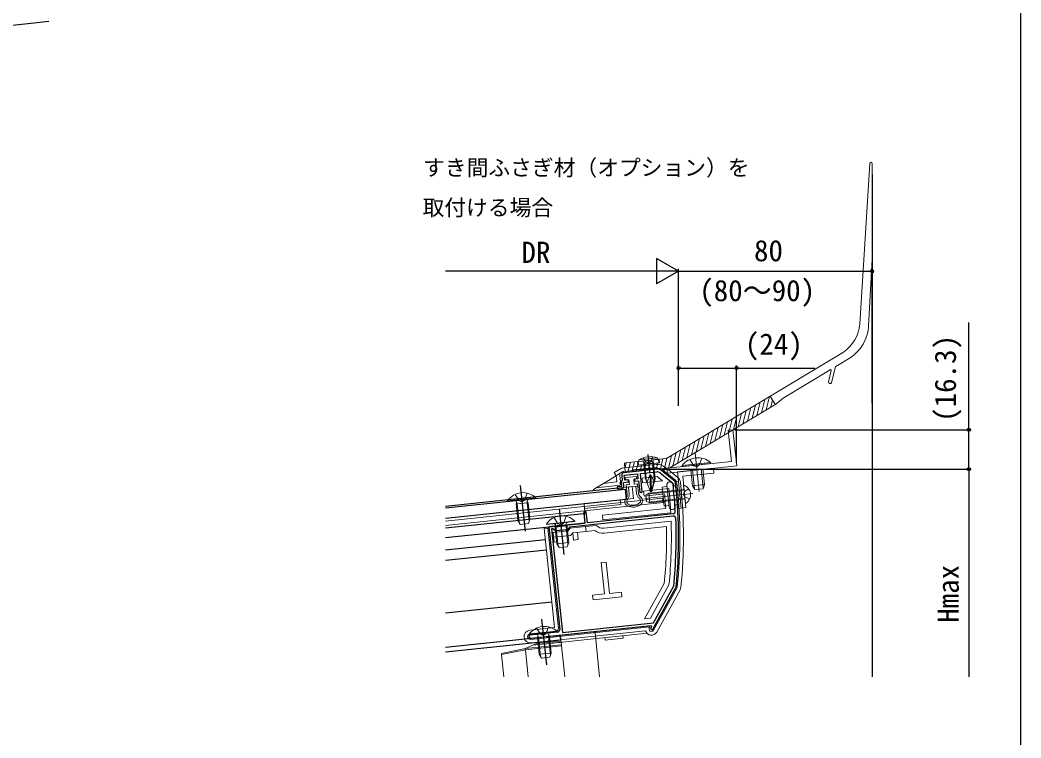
# Model space of a CAD drawing. Units: millimetres, scale not verified. Extents: x -525 to 525, y -783 to 779.
# Drawn here: x 111.1 to 525, y -81.2 to 215.6 of the extents above; entities that cross this region are included whole.
import ezdxf
from ezdxf.enums import TextEntityAlignment as Align

# ---------------------------------------------------------------- set-up
doc = ezdxf.new("R2010")
doc.units = ezdxf.units.MM
doc.header["$LTSCALE"] = 4
for name, color, linetype in [('0-1_USER1', 3, 'Continuous'), ('0-2_YKK_11', 7, 'Continuous'), ('0-3_YKK_12', 2, 'Continuous'), ('0-5_YKK_D', 6, 'Continuous'), ('0-6_YKK_ZWAK', 7, 'Continuous'), ('0-7_YSS_K', 3, 'Continuous')]:
    doc.layers.add(name, color=color, linetype=linetype)
doc.layers.add('0-4_YKK_13', color=4, linetype='Continuous', lineweight=18)
doc.styles.add('ＭＳ ゴシック', font='')
doc.styles.get('ＭＳ ゴシック').set_extended_font_data('MS Gothic')

msp = doc.modelspace()

# ---------------------------------------------------------------- linework, layer by layer
at = {"layer": '0-2_YKK_11'}
for p, q in [((374.298, 29.908), (360.815, 28.491)), ((381.806, 24.958), (376.499, 29.256)), ((382.337, 22.709), (382.171, 24.286))]:
    msp.add_line(p, q, dxfattribs=at)
for points in [[(359.925, 27.391), (360.144, 25.303), (359.871, 24.965)], [(360.783, 23.057), (360.636, 24.45), (362.725, 24.669), (362.631, 25.564), (361.139, 25.408), (360.919, 27.496), (366.389, 28.071), (366.609, 25.982), (365.117, 25.826), (365.211, 24.931), (366.902, 25.108), (367.403, 20.335), (368.398, 20.439), (367.593, 28.097), (374.372, 28.809)], [(375.839, 28.375), (381.082, 24.129), (381.243, 22.594)], [(359.654, 24.232), (359.798, 22.853), (358.058, 22.671), (358.152, 21.775), (359.893, 21.958)], [(381.147, 11.523), (345.695, 7.797), (345.214, 12.372), (344.22, 12.267), (344.701, 7.692), (335.211, 6.695), (335.041, 6.556), (334.494, 6.499), (334.3, 6.599), (329.783, 6.124), (334.246, -36.342)], [(381.177, 10.521), (338.341, 6.018), (337.451, 4.919), (332.478, 4.397), (331.379, 5.287), (330.882, 5.234), (335.376, -37.53), (373.049, -33.571), (381.363, -18.572), (381.399, -18.457)], [(322.204, -39.92), (372.004, -34.686), (372.236, -35.037), (371.739, -35.934), (372.614, -36.419), (382.267, -19.003)], [(333.356, -37.441), (327.845, -38.02), (327.675, -38.159), (327.128, -38.216), (326.933, -38.116), (322.068, -38.627)]]:
    msp.add_lwpolyline(points, dxfattribs=at)
for centre, radius, start, end in [((374.611, 26.924), 3, 51, 96), ((360.648, 24.336), 1, 141, 186), ((360.919, 27.496), 1, 96, 186), ((374.581, 26.82), 2, 51, 96), ((381.177, 24.181), 1, 6, 51), ((359.788, 22.953), 1, 276, 6), ((183.433, 1.803), 198.9, 3.10358, 6), ((183.433, 1.803), 200, 354.13891, 6), ((381.042, 12.517), 1, 276, 3.10358), ((381.282, 9.526), 1, 2.23545, 96), ((183.433, 1.803), 199, 354.15662, 2.23545), ((381.392, -18.518), 1, 331, 354.13891), ((333.252, -36.446), 1, 276, 6), ((322.136, -39.274), 0.65, 96, 276)]:
    msp.add_arc(centre, radius, start, end, dxfattribs=at)
at = {"layer": '0-3_YKK_12'}
for p, q in [((-84.806, 193.27), (122.931, 215.104)), ((370.643, 35.984), (371.412, 28.671)), ((287.09, 14.709), (358.262, 22.189)), ((317.935, 23.179), (319.921, 4.283)), ((287.09, 9.681), (361.766, 17.529)), ((334.024, 13.609), (336.01, -5.287)), ((287.09, 5.659), (344.22, 11.664)), ((344.22, 11.664), (344.638, 7.686)), ((287.09, 1.637), (344.638, 7.686)), ((328.338, 0.739), (287.09, -3.596)), ((328.78, -3.468), (287.09, -7.85)), ((331.04, -24.97), (287.09, -29.59)), ((326.762, -32.101), (328.748, -50.997)), ((287.09, -43.611), (334.486, -38.629)), ((287.09, -45.622), (334.696, -40.618)), ((334.696, -40.618), (334.486, -38.629))]:
    msp.add_line(p, q, dxfattribs=at)
msp.add_lwpolyline([(287.09, 13.904), (361.327, 21.706), (361.766, 17.529)], dxfattribs=at)
at = {"layer": '0-4_YKK_13'}
for p, q in [((458.405, 89.998), (462.434, 156.331)), ((463.433, 116.697), (463.433, 156.3)), ((463.433, 116.697), (461.961, 89.107)), ((378.467, 34.368), (451.662, 78.348)), ((454.407, 76.03), (448.433, 72.44)), ((446.129, 71.056), (426.616, 59.331)), ((446.129, 71.056), (426.616, 59.331)), ((446.575, 70.727), (445.419, 66.091)), ((446.575, 70.727), (445.419, 66.091)), ((446.681, 65.776), (448.296, 72.256)), ((446.681, 65.776), (448.296, 72.256)), ((417.654, 53.285), (419.023, 58.778)), ((417.654, 53.285), (419.023, 58.778)), ((419.579, 54.444), (420.948, 59.937)), ((419.579, 54.444), (420.948, 59.937)), ((423.386, 56.69), (421.286, 60.186)), ((423.386, 56.69), (421.286, 60.186)), ((421.504, 55.603), (422.247, 58.585)), ((421.504, 55.603), (422.247, 58.585)), ((423.567, 56.799), (426.616, 59.331)), ((423.567, 56.799), (426.616, 59.331)), ((409.954, 48.651), (411.323, 54.144)), ((409.954, 48.651), (411.323, 54.144)), ((411.879, 49.81), (413.248, 55.302)), ((411.879, 49.81), (413.248, 55.302)), ((413.804, 50.968), (415.173, 56.461)), ((413.804, 50.968), (415.173, 56.461)), ((415.729, 52.127), (417.098, 57.62)), ((415.729, 52.127), (417.098, 57.62)), ((404.179, 45.175), (405.548, 50.668)), ((404.179, 45.175), (405.548, 50.668)), ((406.104, 46.334), (407.473, 51.827)), ((406.104, 46.334), (407.473, 51.827)), ((408.029, 47.492), (409.398, 52.985)), ((408.029, 47.492), (409.398, 52.985)), ((396.479, 40.541), (397.849, 46.033)), ((396.479, 40.541), (397.849, 46.033)), ((398.404, 41.7), (399.773, 47.192)), ((398.404, 41.7), (399.773, 47.192)), ((400.329, 42.858), (401.698, 48.351)), ((400.329, 42.858), (401.698, 48.351)), ((402.254, 44.017), (403.623, 49.509)), ((402.254, 44.017), (403.623, 49.509)), ((388.779, 35.907), (390.149, 41.399)), ((388.779, 35.907), (390.149, 41.399)), ((390.704, 37.065), (392.074, 42.558)), ((390.704, 37.065), (392.074, 42.558)), ((392.629, 38.224), (393.999, 43.716)), ((392.629, 38.224), (393.999, 43.716)), ((394.554, 39.382), (395.924, 44.875)), ((394.554, 39.382), (395.924, 44.875)), ((383.004, 32.431), (384.374, 37.923)), ((383.004, 32.431), (384.374, 37.923)), ((384.929, 33.59), (386.299, 39.082)), ((384.929, 33.59), (386.299, 39.082)), ((386.854, 34.748), (388.224, 40.24)), ((386.854, 34.748), (388.224, 40.24)), ((374.752, 34.624), (366.907, 33.799)), ((366.919, 33.154), (366.907, 33.799)), ((366.919, 33.154), (374.875, 33.99)), ((368.771, 34.668), (369.8, 33.051)), ((372.078, 33.291), (371.002, 32.566)), ((372.749, 35.086), (372.078, 33.291)), ((374.875, 33.99), (374.752, 34.624)), ((375.371, 34.042), (378.467, 34.368)), ((375.371, 34.042), (378.467, 34.368)), ((375.528, 32.551), (375.371, 34.042)), ((375.528, 32.551), (375.371, 34.042)), ((375.872, 30.073), (376.906, 34.222)), ((375.872, 30.073), (376.906, 34.222)), ((377.552, 30.25), (378.599, 34.447)), ((377.552, 30.25), (378.599, 34.447)), ((379.232, 30.426), (380.524, 35.606)), ((379.232, 30.426), (380.524, 35.606)), ((381.079, 31.272), (382.449, 36.765)), ((381.079, 31.272), (382.449, 36.765)), ((390.258, 36.593), (391.931, 20.68)), ((359.374, 30.068), (356.803, 28.522)), ((374.089, 31.897), (360.606, 30.48)), ((360.763, 28.988), (374.246, 30.405)), ((361.002, 32.03), (361.316, 29.046)), ((361.002, 32.03), (361.316, 29.046)), ((361.19, 30.245), (361.781, 32.614)), ((361.19, 30.245), (361.781, 32.614)), ((361.447, 32.579), (366.42, 33.102)), ((361.447, 32.579), (366.42, 33.102)), ((362.431, 28.66), (363.461, 32.791)), ((362.431, 28.66), (363.461, 32.791)), ((364.111, 28.837), (365.141, 32.967)), ((364.111, 28.837), (365.141, 32.967)), ((365.791, 29.014), (366.536, 32.002)), ((365.791, 29.014), (366.536, 32.002)), ((366.578, 31.61), (366.42, 33.102)), ((366.578, 31.61), (366.42, 33.102)), ((366.578, 31.61), (375.528, 32.551)), ((366.578, 31.61), (375.528, 32.551)), ((367.471, 29.19), (368.115, 31.772)), ((367.471, 29.19), (368.115, 31.772)), ((369.033, 32.17), (369.104, 32.675)), ((373.011, 32.588), (369.033, 32.17)), ((369.033, 32.17), (369.681, 26.002)), ((369.152, 29.367), (369.795, 31.948)), ((369.152, 29.367), (369.795, 31.948)), ((369.41, 32.209), (370.206, 24.635)), ((369.8, 33.051), (371.002, 32.566)), ((370.832, 29.543), (371.475, 32.125)), ((370.832, 29.543), (371.475, 32.125)), ((372.512, 29.72), (373.155, 32.301)), ((372.512, 29.72), (373.155, 32.301)), ((372.634, 32.548), (373.434, 24.943)), ((373.011, 32.588), (372.836, 33.067)), ((373.011, 32.588), (373.715, 25.892)), ((374.192, 29.897), (374.836, 32.478)), ((374.192, 29.897), (374.836, 32.478)), ((378.535, 30.181), (383.065, 26.513)), ((396.648, 32.237), (384.913, 31.003)), ((388.483, 29.568), (389.162, 23.104)), ((389.133, 29.637), (389.958, 21.79)), ((392.804, 30.023), (393.629, 22.176)), ((396.595, 32.743), (396.648, 32.237)), ((357.575, 27.237), (352.319, 24.078)), ((357.575, 27.237), (357.808, 25.022)), ((359.077, 27.302), (359.332, 24.873)), ((368.289, 26.26), (374.611, 26.924)), ((368.289, 26.26), (368.498, 24.271)), ((368.498, 24.271), (376.81, 25.144)), ((371.758, 20.591), (369.681, 26.002)), ((371.525, 27.605), (370.315, 24.351)), ((371.923, 27.647), (371.524, 27.605)), ((371.691, 25.612), (371.524, 27.614)), ((371.758, 20.591), (371.69, 25.612)), ((372.089, 25.654), (371.923, 27.647)), ((372.157, 20.633), (373.715, 25.892)), ((373.434, 24.943), (373.226, 24.921)), ((374.611, 26.924), (376.81, 25.144)), ((378.757, 28.071), (382.121, 25.347)), ((349.277, 22.25), (348.194, 21.6)), ((348.243, 21.136), (348.194, 21.6)), ((349.277, 22.25), (352.319, 24.078)), ((359.299, 23.304), (349.277, 22.25)), ((357.737, 24.648), (352.319, 24.078)), ((359.22, 24.05), (359.299, 23.304)), ((361.9, 22.471), (366.475, 22.952)), ((362.695, 22.555), (363.009, 19.571)), ((365.993, 19.885), (365.679, 22.868)), ((379.405, 21.898), (368.963, 20.8)), ((369.172, 18.811), (368.963, 20.8)), ((384.324, 21.028), (370.442, 19.569)), ((384.284, 21.405), (371.156, 20.025)), ((378.571, 22.765), (376.582, 22.556)), ((378.571, 22.765), (376.582, 22.556)), ((376.582, 22.556), (377.408, 14.699)), ((376.582, 22.556), (377.408, 14.699)), ((378.513, 23.312), (379.454, 14.361)), ((378.513, 23.312), (379.454, 14.361)), ((381, 23.574), (381.941, 14.623)), ((381, 23.574), (381.941, 14.623)), ((382.29, 23.156), (381.057, 23.027)), ((382.29, 23.156), (381.057, 23.027)), ((382.669, 24.338), (382.834, 22.761)), ((384.16, 24.495), (384.326, 22.918)), ((384.702, 17.427), (384.284, 21.405)), ((384.284, 21.405), (385.107, 21.346)), ((384.324, 21.028), (385.308, 21.373)), ((385.43, 19.514), (385.915, 20.717)), ((385.51, 23.138), (386.261, 15.986)), ((387.626, 21.806), (385.915, 20.717)), ((390.135, 21.497), (389.162, 23.104)), ((393.517, 21.852), (390.135, 21.497)), ((393.517, 21.852), (394.135, 23.627)), ((376.809, 17.903), (287.09, 8.475)), ((324.404, 18.075), (312.669, 16.841)), ((312.669, 16.841), (312.695, 16.595)), ((312.695, 16.595), (324.43, 17.828)), ((315.806, 19.519), (317.438, 16.958)), ((318.64, 16.472), (317.438, 16.958)), ((318.64, 16.472), (319.715, 17.197)), ((320.779, 20.041), (319.715, 17.197)), ((320.764, 16.035), (320.86, 16.973)), ((321.195, 16.08), (320.918, 16.65)), ((324.404, 18.075), (324.43, 17.828)), ((359.279, 17.269), (344.362, 15.701)), ((364.749, 17.843), (359.279, 17.269)), ((359.488, 15.28), (359.279, 17.269)), ((377.61, 19.698), (369.172, 18.811)), ((389.366, 19.928), (369.488, 17.839)), ((369.837, 19.183), (371.156, 20.025)), ((370.109, 16.597), (369.837, 19.183)), ((371.574, 16.047), (370.109, 16.597)), ((384.663, 17.804), (370.781, 16.345)), ((371.574, 16.047), (371.156, 20.025)), ((384.702, 17.427), (371.574, 16.047)), ((372.157, 20.633), (371.758, 20.591)), ((376.997, 16.113), (376.809, 17.903)), ((384.663, 17.804), (385.697, 17.671)), ((384.702, 17.427), (385.495, 17.656)), ((385.43, 19.514), (386.155, 18.439)), ((388.055, 17.729), (386.155, 18.439)), ((287.09, 6.665), (376.997, 16.113)), ((316.222, 15.558), (316.375, 16.172)), ((321.195, 16.08), (316.222, 15.558)), ((316.222, 15.558), (316.944, 8.696)), ((316.653, 15.603), (316.364, 16.501)), ((316.653, 15.603), (317.47, 7.826)), ((320.764, 16.035), (321.582, 8.258)), ((321.195, 16.08), (321.916, 9.218)), ((344.362, 15.701), (344.571, 13.712)), ((344.571, 13.712), (359.488, 15.28)), ((344.794, 11.589), (344.571, 13.712)), ((351.898, 10.962), (378.069, 13.713)), ((377.408, 14.699), (379.397, 14.908)), ((377.408, 14.699), (379.397, 14.908)), ((383.116, 15.299), (381.883, 15.17)), ((383.116, 15.299), (381.883, 15.17)), ((384.471, 13.883), (383.278, 13.758)), ((384.471, 13.883), (383.278, 13.758)), ((321.916, 9.218), (316.944, 8.696)), ((317.917, 7.088), (316.944, 8.696)), ((321.916, 9.218), (321.298, 7.444)), ((340.493, 8.505), (328.757, 7.271)), ((331.895, 9.949), (333.526, 7.388)), ((336.867, 10.471), (335.804, 7.627)), ((340.493, 8.505), (340.518, 8.258)), ((352.473, 5.493), (380.322, 8.42)), ((321.298, 7.444), (317.917, 7.088)), ((327.846, 5.418), (329.338, 5.575)), ((332.153, -35.556), (327.846, 5.418)), ((328.757, 7.271), (328.783, 7.025)), ((328.783, 7.025), (340.518, 8.258)), ((329.835, 5.627), (329.338, 5.575)), ((333.697, -35.897), (329.338, 5.575)), ((332.311, 5.988), (332.464, 6.602)), ((332.741, 6.033), (332.453, 6.931)), ((334.729, 6.902), (333.526, 7.388)), ((334.729, 6.902), (335.804, 7.627)), ((336.853, 6.465), (336.949, 7.403)), ((337.283, 6.51), (337.006, 7.08)), ((344.984, 6.214), (349.46, 6.684)), ((345.193, 4.225), (348.771, 4.601)), ((352.682, 3.504), (378.383, 6.205)), ((331.954, -0.183), (331.745, 1.806)), ((332.739, 1.91), (332.948, -0.079)), ((339.945, 0.657), (339.632, 3.64)), ((341.934, 0.866), (339.945, 0.657)), ((341.621, 3.849), (341.934, 0.866)), ((332.948, -0.079), (331.954, -0.183)), ((338.005, -0.352), (333.032, -0.874)), ((334.005, -2.481), (333.032, -0.874)), ((337.387, -2.126), (334.005, -2.481)), ((338.005, -0.352), (337.387, -2.126)), ((369.376, -31.946), (377.495, -17.299)), ((382.704, -19.246), (373.051, -36.661)), ((384.016, -19.973), (374.363, -37.388)), ((352.809, -21.621), (347.836, -22.143)), ((347.836, -22.143), (348.045, -24.132)), ((348.045, -24.132), (359.98, -22.878)), ((359.98, -22.878), (359.771, -20.889)), ((333.231, -37.205), (321.495, -38.438)), ((321.859, -36.638), (332.153, -35.556)), ((322.016, -38.13), (332.807, -36.996)), ((369.792, -36.929), (322.413, -41.909)), ((324.633, -35.761), (326.264, -38.322)), ((329.605, -35.238), (328.542, -38.082)), ((333.231, -37.205), (333.257, -37.451)), ((346.833, -37.332), (348.41, -37.166)), ((321.495, -38.438), (321.521, -38.685)), ((321.521, -38.685), (333.257, -37.451)), ((334.748, -41.116), (324.803, -42.161)), ((325.049, -39.722), (325.202, -39.107)), ((330.022, -39.199), (325.049, -39.722)), ((325.049, -39.722), (325.77, -46.584)), ((325.48, -39.676), (325.191, -38.779)), ((325.48, -39.676), (326.297, -47.454)), ((327.467, -38.808), (326.264, -38.322)), ((327.467, -38.808), (328.542, -38.082)), ((327.838, -42.344), (327.734, -41.35)), ((329.591, -39.244), (329.687, -38.306)), ((329.591, -39.244), (330.408, -47.022)), ((330.022, -39.199), (329.744, -38.63)), ((330.022, -39.199), (330.743, -46.061)), ((334.539, -39.126), (334.486, -38.629)), ((334.539, -39.126), (336.302, -55.903)), ((350.682, -55.903), (348.959, -37.611)), ((360.514, -39.916), (360.409, -38.921)), ((310.146, -46.215), (319.987, -44.175)), ((320.039, -44.67), (310.198, -46.71)), ((319.987, -44.175), (334.905, -42.607)), ((334.957, -43.105), (320.039, -44.673)), ((320.039, -44.673), (320.039, -44.67)), ((320.039, -44.673), (321.219, -55.903)), ((323.197, -42.832), (334.8, -41.613)), ((323.197, -42.832), (324.803, -42.161)), ((310.198, -46.71), (310.146, -46.215)), ((311.164, -55.903), (310.198, -46.71)), ((330.743, -46.061), (325.77, -46.584)), ((326.744, -48.191), (325.77, -46.584)), ((330.125, -47.836), (326.744, -48.191)), ((330.743, -46.061), (330.125, -47.836))]:
    msp.add_line(p, q, dxfattribs=at)
for points in [[(361.865, 28.601), (379.767, 30.482), (423.567, 56.799)], [(361.865, 28.601), (379.767, 30.482), (423.567, 56.799)], [(388.021, 33.956), (389.659, 31.334), (390.862, 30.848)], [(392.994, 34.478), (391.937, 31.574), (390.862, 30.848)], [(372.634, 32.548), (372.836, 33.067), (369.104, 32.675), (369.41, 32.209)], [(376.814, 29.644), (378.757, 28.071), (378.535, 30.181), (377.758, 30.81)], [(396.595, 32.743), (384.86, 31.509), (384.913, 31.003)], [(393.455, 30.091), (394.135, 23.627), (389.162, 23.104)], [(356.803, 28.522), (357.575, 27.237), (360.147, 28.782)], [(361.482, 26.449), (366.057, 26.93), (366.161, 25.935), (364.868, 25.8), (365.077, 23.81), (366.371, 23.946), (366.789, 19.968)], [(362.213, 19.487), (361.795, 23.465), (363.088, 23.601), (362.879, 25.59), (361.586, 25.455), (361.482, 26.449)], [(372.157, 20.633), (372.089, 25.654), (371.69, 25.612)], [(372.157, 20.633), (373.226, 24.921), (371.923, 27.647)], [(348.243, 21.136), (364.227, 22.816), (364.749, 17.843)], [(384.471, 13.883), (383.321, 24.823), (382.128, 24.698), (383.278, 13.758)], [(384.471, 13.883), (383.321, 24.823), (382.128, 24.698), (383.278, 13.758)], [(351.898, 10.962), (352.107, 8.973), (380.173, 11.923)], [(337.283, 6.51), (332.311, 5.988), (332.509, 4.098), (333.032, -0.874)], [(332.741, 6.033), (332.94, 4.143), (333.559, -1.744)], [(336.853, 6.465), (337.051, 4.576), (337.67, -1.312)], [(337.283, 6.51), (337.481, 4.632), (338.005, -0.352)], [(359.771, -20.889), (354.798, -21.412), (353.439, -8.483), (351.45, -8.692), (352.809, -21.621)], [(369.376, -31.946), (371.804, -31.69), (379.444, -17.908)], [(371.302, -35.691), (371.554, -35.236), (322.256, -40.417)], [(327.838, -42.344), (350.712, -39.94), (362.647, -38.686), (370.344, -37.877)], [(334.486, -38.629), (344.452, -37.582), (346.833, -37.332)], [(360.514, -39.916), (353.055, -40.7), (352.95, -39.705)], [(320.039, -44.67), (320.029, -44.608), (320.024, -44.574), (320.011, -44.482), (320, -44.397), (319.996, -44.361), (319.992, -44.322), (319.983, -44.214), (319.983, -44.186)], [(319.987, -44.175), (323.197, -42.832), (334.8, -41.613)]]:
    msp.add_lwpolyline(points, dxfattribs=at)
at = {"layer": '0-4_YKK_13', "color": 1}
for points in [[(377.605, 28.224), (407.441, 31.36), (405.873, 46.278), (403.884, 46.069), (405.243, 33.14), (377.396, 30.213)], [(382.905, 28.781), (397.823, 30.349), (398.032, 28.36), (385.104, 27.001), (386.462, 14.072), (384.473, 13.863)]]:
    msp.add_lwpolyline(points, close=True, dxfattribs=at)
at = {"layer": '0-4_YKK_13'}
for points in [[(366.827, 31.636), (366.67, 33.128), (375.123, 34.016), (375.28, 32.525)], [(364.594, 28.888), (374.539, 29.933), (374.462, 30.669), (364.517, 29.624)], [(331.745, 1.806), (338.742, 2.541), (339.632, 3.64), (345.193, 4.225), (344.984, 6.214), (338.599, 5.543), (337.709, 4.444), (331.536, 3.795)]]:
    msp.add_lwpolyline(points, close=True, dxfattribs=at)
for centre, radius, start, end in [((462.933, 156.3), 0.5, 360, 176.52434), ((441.925, 91.76), 16.574, 305.97848, 353.89721), ((445.443, 89.929), 16.539, 302.82083, 357.14966), ((446.284, 70.799), 0.3, 346, 121), ((446.284, 70.799), 0.3, 346, 121), ((448.587, 72.183), 0.3, 121, 166), ((448.587, 72.183), 0.3, 121, 166), ((446.05, 65.934), 0.65, 166, 346), ((446.05, 65.934), 0.65, 166, 346), ((371.733, 25.616), 9.5, 71.47227, 120.52773), ((368.506, 32.718), 0.6, 355.90904, 96), ((373.413, 33.233), 0.6, 96, 196.09096), ((391.328, 26.416), 8.232, 50.2189, 141.7811), ((360.919, 27.496), 3, 96, 121), ((360.919, 27.496), 1.5, 96, 121), ((361.5, 32.082), 0.5, 96, 186), ((361.5, 32.082), 0.5, 96, 186), ((361.813, 29.098), 0.5, 186, 276), ((361.813, 29.098), 0.5, 186, 276), ((374.611, 26.924), 5, 51, 96), ((374.611, 26.924), 3.5, 51, 96), ((360.961, 24.232), 3.25, 165.9408, 172.65764), ((360.569, 27.459), 1.5, 146.7592, 186), ((360.961, 24.232), 1.75, 158.53058, 186), ((381.177, 24.181), 1.5, 6, 51), ((381.177, 24.181), 3, 6, 51), ((379.757, 23.443), 1.25, 6, 186), ((379.757, 23.443), 1.25, 6, 186), ((183.433, 1.803), 197, 2.94472, 5.85458), ((183.433, 1.803), 200.5, 354.13891, 6), ((183.433, 1.803), 202, 354.13891, 6), ((385.143, 21.845), 0.5, 265.90904, 6), ((385.663, 23.154), 0.154, 68.71904, 186), ((384.195, 19.385), 4.2, 303.28096, 68.71904), ((319.054, 12.537), 7.7, 45.98312, 146.01688), ((315.793, 16.317), 0.6, 346.03043, 96), ((321.457, 16.912), 0.6, 96, 205.96957), ((363.124, 16.567), 2, 136.54158, 243.22093), ((360.22, 19.318), 2, 316.5416, 4.86153), ((363.124, 16.567), 1.2, 136.54158, 243.22093), ((360.22, 19.318), 2.8, 316.5416, 5.18686), ((368.773, 20.217), 2.8, 186.81318, 235.45838), ((368.773, 20.217), 2, 187.13845, 235.45838), ((366.505, 16.922), 1.2, 308.77911, 55.45842), ((366.505, 16.922), 2, 308.77911, 55.45842), ((183.433, 1.803), 195, 3.5017, 5.26542), ((385.634, 17.175), 0.5, 6, 106.09096), ((364.539, 19.37), 5.14, 243.22093, 308.77911), ((364.539, 19.37), 4.34, 243.22093, 308.77911), ((380.697, 14.492), 1.25, 186, 6), ((380.697, 14.492), 1.25, 186, 6), ((386.415, 16.002), 0.154, 186, 303.28096), ((335.142, 2.967), 7.7, 45.98312, 146.01688), ((183.433, 1.803), 197, 354.2577, 1.92478), ((331.881, 6.747), 0.6, 346.03043, 96), ((337.546, 7.342), 0.6, 96, 205.96957), ((352.107, 8.973), 5.5, 232.65824, 276), ((352.107, 8.973), 3.5, 220.8499, 276), ((183.433, 1.803), 195, 354.37834, 1.29352), ((381.392, -18.518), 1.5, 331, 354.13891), ((381.392, -18.518), 3, 331, 354.13891), ((322.136, -39.274), 2.65, 96, 276), ((327.88, -42.742), 7.7, 45.98312, 146.01688), ((332.702, -36.001), 1, 276, 6), ((348.462, -37.663), 0.5, 5.96817, 96), ((372.176, -36.176), 2.5, 197.53696, 331), ((372.176, -36.176), 1, 151, 331), ((322.136, -39.274), 1.15, 96, 276), ((324.62, -38.962), 0.6, 346.03043, 96), ((330.284, -38.367), 0.6, 96, 205.96957)]:
    msp.add_arc(centre, radius, start, end, dxfattribs=at)
at = {"layer": '0-5_YKK_D'}
for p, q in [((383.433, 111.758), (374.339, 117.008)), ((374.339, 117.008), (374.339, 106.508)), ((383.433, 56.099), (383.433, 112.758)), ((383.433, 56.099), (383.433, 112.758)), ((463.433, 57.257), (463.433, 112.758)), ((372.933, 111.758), (287.09, 111.758)), ((383.433, 111.758), (365.246, 111.758)), ((383.433, 111.758), (374.339, 106.508)), ((383.433, 111.758), (463.433, 111.758)), ((383.433, 56.099), (383.433, 72.758)), ((407.409, 32.658), (407.409, 72.758)), ((406.574, 46.246), (504.433, 46.246)), ((375.539, 29.933), (504.433, 29.933)), ((376.539, 29.933), (504.433, 29.933)), ((503.433, 29.933), (503.433, -55.903))]:
    msp.add_line(p, q, dxfattribs=at)
for points in [[(503.433, 29.933), (503.433, 46.246), (503.433, 90.531)], [(383.433, 71.758), (407.409, 71.758), (439.755, 71.758)]]:
    msp.add_lwpolyline(points, dxfattribs=at)
for centre in [(463.433, 111.758), (383.433, 71.758), (407.409, 71.758), (503.433, 46.246), (503.433, 29.933), (503.433, 29.933)]:
    msp.add_circle(centre, 0.637, dxfattribs=at)
at = {"layer": '0-6_YKK_ZWAK'}
msp.add_lwpolyline([(-525, -782.7), (525, -782.7), (525, 747.3)], dxfattribs=at)
at = {"layer": '0-7_YSS_K'}
msp.add_line((463.433, 151.754), (463.433, -55.903), dxfattribs=at)

# ---------------------------------------------------------------- texts
at = {"layer": '0-1_USER1', "style": 'ＭＳ ゴシック'}
for s, p in [('すき間ふさぎ材（オプション）を', (277.745, 149.313)), ('取付ける場合', (277.541, 132.83))]:
    msp.add_text(s, height=6.598, dxfattribs=at).set_placement(p, align=Align.BOTTOM_LEFT)
at = {"layer": '0-5_YKK_D', "style": 'ＭＳ ゴシック'}
for s, p in [('80', (414.603, 113.258)), ('DR', (318.42, 112.558)), ('(80～90)', (391.967, 96.758)), ('(24)', (410.846, 74.622))]:
    msp.add_text(s, height=8.798, dxfattribs=at).set_placement(p, align=Align.BOTTOM_LEFT)
for s, p in [('(16.3)', (500.736, 49.516)), ('Hmax', (501.933, -33.576))]:
    msp.add_text(s, height=8.798, rotation=90, dxfattribs=at).set_placement(p, align=Align.BOTTOM_LEFT)

doc.saveas('drawing.dxf')
